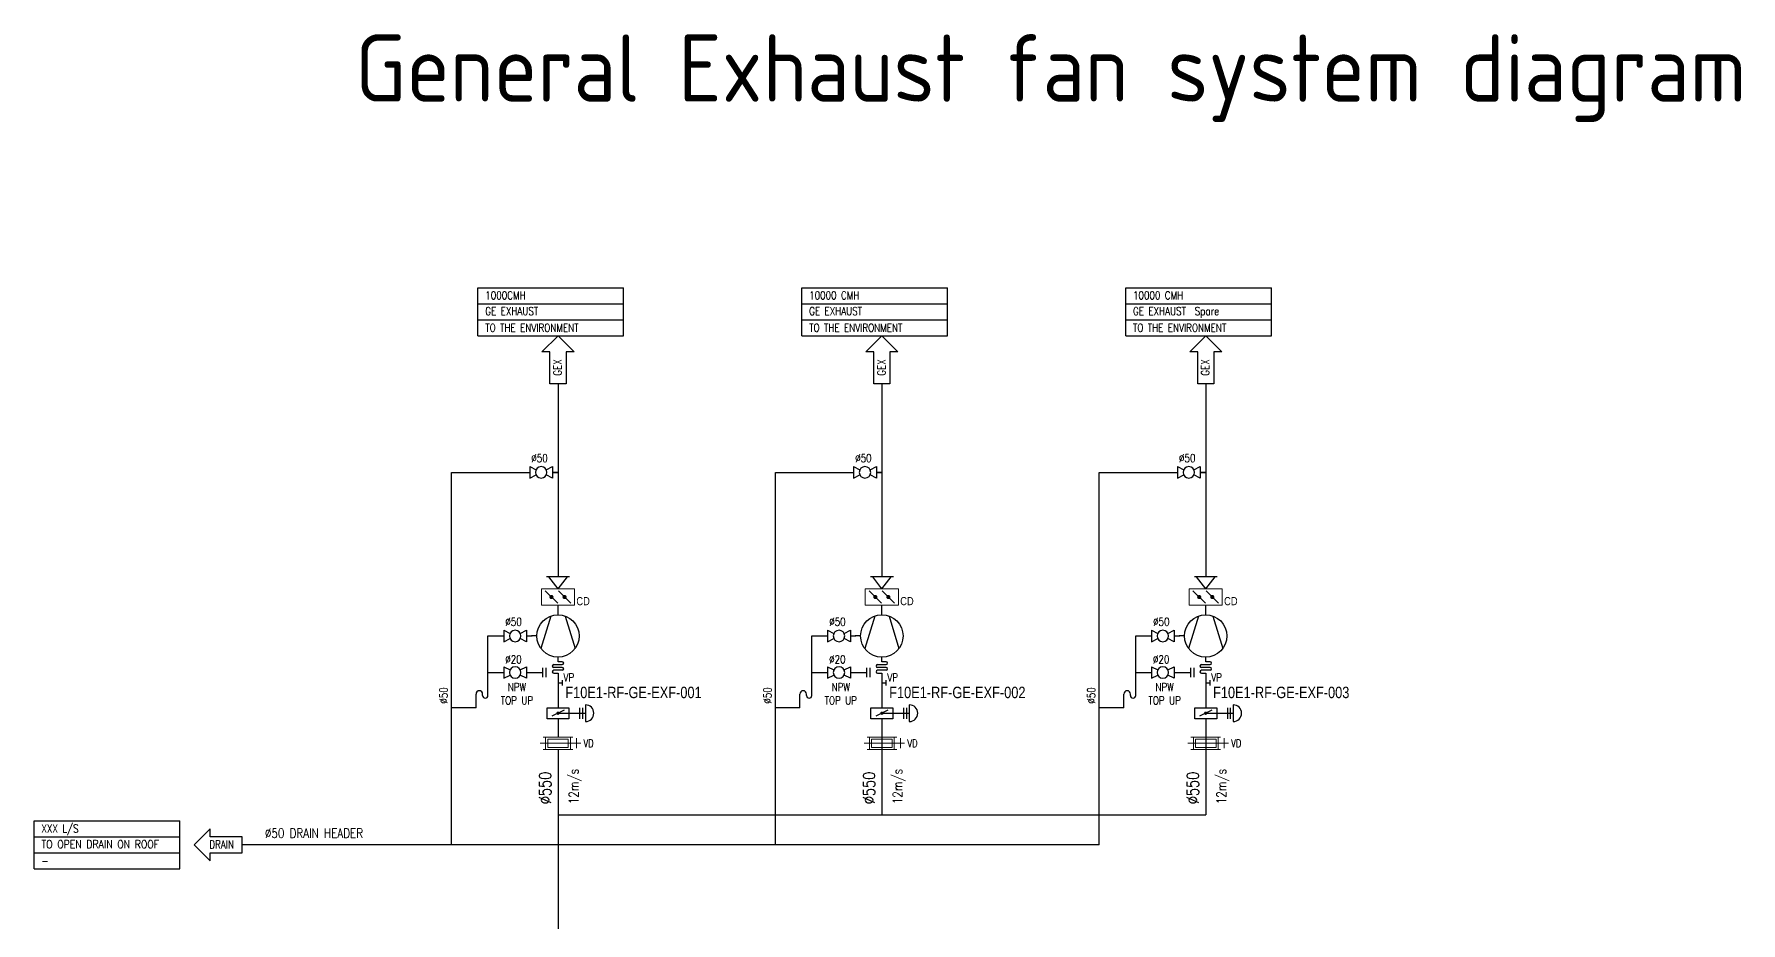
# Model space of a CAD drawing. Header units: millimetres. Extents: x 982 to 6910, y 152 to 8887.
# Drawn here: x 982 to 6910, y 5801 to 8887 of the extents above; entities that cross this region are included whole.
import ezdxf
from ezdxf.enums import TextEntityAlignment as Align

# ---------------------------------------------------------------- set-up
doc = ezdxf.new("R2010")
doc.units = ezdxf.units.MM
doc.layers.add('A-DETL', color=90, linetype='Continuous', lineweight=5)
for name, color, linetype in [('M-EQPM-TXT', 4, 'Continuous'), ('X-F10A-PID-F0-00-MAMEX-001$0$DRAWING CONNECTOR', 3, 'Continuous'), ('X-F10A-PID-F0-00-MAMEX-001$0$M-_DUCTAME-_E-', 40, 'Continuous'), ('X-F10A-PID-F0-00-MAMEX-001$0$M-_DUCTAME-_T-', 7, 'Continuous'), ('X-F10A-PID-F0-00-MAMEX-001$0$M-_DuctEquip-_E-', 34, 'Continuous'), ('X-F10A-PID-F0-00-MAMEX-001$0$M-_DUCTTP--_E-', 10, 'Continuous'), ('X-F10A-PID-F0-00-MAMEX-001$0$X-F10X-PID-F0-00-MAMEX-001$0$M-_DUCTAME-_E-', 40, 'Continuous'), ('X-F10A-PID-F0-00-MAMEX-001$0$X-F10X-PID-F0-04-MEXHA-001$0$M-_DuctEquip-_E-', 34, 'Continuous'), ('X-F10A-PID-F0-00-MEXHA-001$0$M-_DUCTACE-_T-', 3, 'Continuous')]:
    doc.layers.add(name, color=color, linetype=linetype)
doc.layers.add('X-F10A-PID-F0-00-MAMEX-001$0$X-F10X-PID-F0-00-MEXHA-001$0$M-_PIPEDRAIN_E-', color=7, linetype='Continuous', true_color=0x0000db)
doc.styles.add('AA-TXT', font='isocp.shx', dxfattribs={"bigfont": 'chineset.shx'})
doc.styles.add('Arial Narrow', font='ARIALN.TTF', dxfattribs={"height": 2})
doc.styles.add('X-F10A-PID-F0-00-MAMEX-001$0$Arial', font='arial.ttf', dxfattribs={"width": 0.8})
doc.styles.add('X-F10A-PID-F0-00-MAMEX-001$0$ROMANS', font='romans.shx', dxfattribs={"width": 0.8})
doc.styles.add('X-F10A-PID-F0-00-MAMEX-001$0$STANDARD', font='romans.shx', dxfattribs={"width": 0.8})
doc.styles.add('X-F10A-PID-F0-00-MEXHA-001$0$ROMANS', font='romans.shx', dxfattribs={"width": 0.8})
doc.styles.add('X-F10A-PID-F0-00-MEXHA-001$0$STANDARD', font='romans.shx', dxfattribs={"width": 0.8})

# ---------------------------------------------------------------- blocks, each defined once
blk = doc.blocks.new('X-F10A-PID-F0-00-MAMEX-001$0$Flexible-01')
for p, q in [((-2.5, 0.625), (-2.5, 0.625)), ((-1.875, 1.25), (1.875, 1.25)), ((1.875, 0), (-1.875, 0)), ((0, 2.5), (0, 4.5)), ((0, 2.5), (0, 4.5)), ((1.875, 2.5), (0, 2.5)), ((2.5, 1.875), (2.5, 1.875)), ((-2.5, -1.875), (-2.5, -1.875)), ((1.875, -1.25), (-1.875, -1.25)), ((-1.875, -2.5), (0, -2.5)), ((0, -2.5), (0, -4.5)), ((0, -2.5), (0, -4.5)), ((2.5, -0.625), (2.5, -0.625))]:
    blk.add_line(p, q)
for centre, start, end in [((-1.875, 0.625), 90, 180), ((-1.875, 0.625), 180, 270), ((1.875, 1.875), 0, 90), ((1.875, 1.875), 270, 0), ((-1.875, -1.875), 90, 180), ((-1.875, -1.875), 180, 270), ((1.875, -0.625), 0, 90), ((1.875, -0.625), 270, 0)]:
    blk.add_arc(centre, 0.625, start, end)
blk = doc.blocks.new('X-F10A-PID-F0-00-MAMEX-001$0$21-07-flat-7')
for p, q in [((-2.5, 5), (-1.12, 2.24)), ((2.5, 5), (-2.5, 5)), ((1.12, 2.24), (2.5, 5)), ((-2.5, -5), (-1.12, -2.24)), ((2.5, -5), (-2.5, -5)), ((2.5, -5), (1.12, -2.24))]:
    blk.add_line(p, q)
blk.add_circle((0, 0), 2.5)
at = {"style": 'X-F10A-PID-F0-00-MAMEX-001$0$STANDARD', "text_generation_flag": 4, "width": 0.8}
for tag, p in [('D_I_N_PART3', (1.25, 6.25)), ('QUANTITY', (-3.75, 6.25))]:
    blk.add_attdef(tag, p, '', height=2.5, rotation=90, dxfattribs=at)
for tag, p, flags in [('JOINT_TYPE', (-9.7, -5.89), 1), ('FAILURE_FUNCTION', (-8.7, -5.89), 1), ('ACTUATOR', (-7.7, -5.89), 1), ('D_I_N_PART2', (-6.7, -5.89), 1), ('D_I_N_PART1', (-5.7, -5.89), 1), ('DESC', (-4.7, -5.89), 15), ('NUMBER', (-3.7, -5.89), 11)]:
    blk.add_attdef(tag, p, '', height=0.5, rotation=90, dxfattribs=dict(at, flags=flags))
blk.add_attdef('SIZE', text='', height=2.5, rotation=90, dxfattribs=at).set_placement((1.25, -6.25), align=Align.RIGHT)
blk = doc.blocks.new('X-F10A-PID-F0-00-MAMEX-001$0$Textblock')
for p, q in [((0, 15), (45.5, 15)), ((0, 15), (0, 0)), ((45.5, 15), (45.5, 0)), ((0, 10), (45.5, 10)), ((0, 5), (45.5, 5)), ((0, 0), (45.5, 0))]:
    blk.add_line(p, q)
at = {"style": 'X-F10A-PID-F0-00-MAMEX-001$0$ROMANS', "width": 0.8}
for tag, p in [('X', (2.29, 11.06)), ('LINE2', (2.29, 6.06)), ('LINE3', (2.29, 1.06))]:
    blk.add_attdef(tag, p, '', height=2.5, dxfattribs=at)
blk = doc.blocks.new('X-F10A-PID-F0-00-MEXHA-001$0$21-07-flat-7')
for p, q in [((-2.5, 5), (-1.12, 2.24)), ((2.5, 5), (-2.5, 5)), ((1.12, 2.24), (2.5, 5)), ((-2.5, -5), (-1.12, -2.24)), ((2.5, -5), (-2.5, -5)), ((2.5, -5), (1.12, -2.24))]:
    blk.add_line(p, q)
blk.add_circle((0, 0), 2.5)
at = {"style": 'X-F10A-PID-F0-00-MEXHA-001$0$STANDARD', "text_generation_flag": 4, "width": 0.8}
for tag, p in [('D_I_N_PART3', (1.25, 6.25)), ('QUANTITY', (-3.75, 6.25))]:
    blk.add_attdef(tag, p, '', height=2.5, rotation=90, dxfattribs=at)
for tag, p, flags in [('JOINT_TYPE', (-9.7, -5.89), 1), ('FAILURE_FUNCTION', (-8.7, -5.89), 1), ('ACTUATOR', (-7.7, -5.89), 1), ('D_I_N_PART2', (-6.7, -5.89), 1), ('D_I_N_PART1', (-5.7, -5.89), 1), ('DESC', (-4.7, -5.89), 15), ('NUMBER', (-3.7, -5.89), 11)]:
    blk.add_attdef(tag, p, '', height=0.5, rotation=90, dxfattribs=dict(at, flags=flags))
blk.add_attdef('SIZE', text='', height=2.5, rotation=90, dxfattribs=at).set_placement((1.25, -6.25), align=Align.RIGHT)
blk = doc.blocks.new('A$C0E0E0D1D')
for p, q in [((0, 2.05), (0, -2.05)), ((1.47, 2.05), (1.47, -2.05))]:
    blk.add_line(p, q)
blk = doc.blocks.new('A$C198C2ABD')
blk.add_line((2.9, -0.64), (2.9, 0))
for centre, radius, start, end in [((1.45, 0), 1.45, 0, 180), ((4.06, -0.64), 1.16, 180, 0)]:
    blk.add_arc(centre, radius, start, end)
blk = doc.blocks.new('X-F10A-PID-F0-00-MAMEX-001$0$PFEILEIN')
at = {"flags": 128}
blk.add_lwpolyline([(15, -2.5), (25, -2.5), (25, -5), (30, 0), (25, 5), (25, 2.5), (15, 2.5)], close=True, dxfattribs=at)
at = {"style": 'X-F10A-PID-F0-00-MAMEX-001$0$ROMANS', "width": 0.8}
blk.add_attdef('MEDIUM', text='', height=2.5, dxfattribs=at).set_placement((15.5, 0), align=Align.MIDDLE_LEFT)
blk = doc.blocks.new('A$C61215fa4')
at = {"layer": 'A-DETL'}
for p, q in [((97597, 12451), (22894, 87154)), ((176314, 12451), (101611, 87154))]:
    blk.add_line(p, q, dxfattribs=at)
blk.add_lwpolyline([(199208, 0), (199208, 99604), (0, 99604), (0, 0)], close=True, dxfattribs=at)
at = {"layer": 'A-DETL', "const_width": 14941}
for points in [[(60245, 44822, 1), (60245, 54782, 1)], [(138963, 44822, 1), (138963, 54782, 1)]]:
    blk.add_lwpolyline(points, format="xyb", close=True, dxfattribs=at)
at = {"layer": 'X-F10A-PID-F0-00-MEXHA-001$0$M-_DUCTACE-_T-', "style": 'Arial Narrow'}
blk.add_text('CD', height=49051.7, dxfattribs=at).set_placement((209973, 628))
blk = doc.blocks.new('A$C7E3C7027')
for p, q in [((-5, 0), (5, 0)), ((0, -5.24), (-4.06, 0)), ((0, -5.24), (4.06, 0))]:
    blk.add_line(p, q)
blk = doc.blocks.new('VD')
at = {"layer": 'A-DETL'}
for p, q in [((-75, 426), (-75, -66)), ((-150, 330), (-150, -30)), ((-150, 300), (0, 300)), ((-15, 375), (-135, 375)), ((0, 330), (0, -30)), ((0, 0), (-150, 0))]:
    blk.add_line(p, q, dxfattribs=at)
blk.add_lwpolyline([(-125, 275), (-125, 25), (-25, 25), (-25, 275)], close=True, dxfattribs=at)

msp = doc.modelspace()

# ---------------------------------------------------------------- linework, layer by layer
at = {"layer": 'X-F10A-PID-F0-00-MAMEX-001$0$M-_DUCTAME-_E-'}
for p, q in [((2801.5, 7673), (2801.5, 7002.8)), ((3926.2, 7673), (3926.2, 7002.8)), ((5051, 7673), (5051, 7002.8)), ((2801.5, 6870.6), (2801.5, 6903.5)), ((3926.2, 6870.6), (3926.2, 6903.5)), ((5051, 6870.6), (5051, 6903.5)), ((2786.6, 6697.6), (2816.4, 6697.6)), ((2816.4, 6687.6), (2786.6, 6687.6)), ((2816.4, 6677.7), (2786.6, 6677.7)), ((2786.6, 6667.8), (2801.5, 6667.8)), ((2801.5, 6667.8), (2801.5, 6651.9)), ((2801.5, 6667.8), (2801.5, 6651.9)), ((2801.5, 6651.9), (2801.5, 6547.7)), ((3911.3, 6697.6), (3941.1, 6697.6)), ((3941.1, 6687.6), (3911.3, 6687.6)), ((3941.1, 6677.7), (3911.3, 6677.7)), ((3911.3, 6667.8), (3926.2, 6667.8)), ((3926.2, 6667.8), (3926.2, 6651.9)), ((3926.2, 6667.8), (3926.2, 6651.9)), ((3926.2, 6651.9), (3926.2, 6547.7)), ((5036.1, 6697.6), (5065.9, 6697.6)), ((5065.9, 6687.6), (5036.1, 6687.6)), ((5065.9, 6677.7), (5036.1, 6677.7)), ((5036.1, 6667.8), (5051, 6667.8)), ((5051, 6667.8), (5051, 6651.9)), ((5051, 6667.8), (5051, 6651.9)), ((5051, 6651.9), (5051, 6547.7))]:
    msp.add_line(p, q, dxfattribs=at)
for points in [[(2801.5, 6509.6), (2801.5, 6445.8)], [(3926.2, 6509.6), (3926.2, 6176.3)], [(5051, 6509.6), (5051, 6176.3)], [(2801.5, 6402.9), (2801.5, 3561.8)], [(2801.5, 6176.3), (5051, 6176.3), (5051, 6176.3)]]:
    msp.add_lwpolyline(points, dxfattribs=at)
for centre, start, end in [((2786.6, 6692.6), 90, 180), ((2786.6, 6692.6), 180, 270), ((2786.6, 6672.7), 90, 180), ((2786.6, 6672.7), 180, 270), ((2816.4, 6682.7), 0, 90), ((2816.4, 6682.7), 270, 0), ((3911.3, 6692.6), 90, 180), ((3911.3, 6692.6), 180, 270), ((3911.3, 6672.7), 90, 180), ((3911.3, 6672.7), 180, 270), ((3941.1, 6682.7), 0, 90), ((3941.1, 6682.7), 270, 0), ((5036.1, 6692.6), 90, 180), ((5036.1, 6692.6), 180, 270), ((5036.1, 6672.7), 90, 180), ((5036.1, 6672.7), 180, 270), ((5065.9, 6682.7), 0, 90), ((5065.9, 6682.7), 270, 0)]:
    msp.add_arc(centre, 4.96, start, end, dxfattribs=at)
at = {"layer": 'X-F10A-PID-F0-00-MAMEX-001$0$M-_DuctEquip-_E-'}
for p, q in [((2776.6, 6866.3), (2742, 6753.6)), ((2826.4, 6866.3), (2860.9, 6753.6)), ((3901.3, 6866.3), (3866.8, 6753.6)), ((3951.2, 6866.3), (3985.7, 6753.6)), ((5026.1, 6866.3), (4991.5, 6753.6)), ((5075.9, 6866.3), (5110.4, 6753.6)), ((2727.9, 6797), (2709, 6797)), ((3852.6, 6797), (3833.8, 6797)), ((4977.4, 6797), (4958.5, 6797)), ((2801.5, 6531.5), (2801.5, 6525.8)), ((2801.5, 6528.7), (2896.8, 6528.7)), ((3926.2, 6531.5), (3926.2, 6525.8)), ((3926.2, 6528.7), (4021.6, 6528.7)), ((5051, 6531.5), (5051, 6525.8)), ((5051, 6528.7), (5146.3, 6528.7))]:
    msp.add_line(p, q, dxfattribs=at)
for centre in [(2801.5, 6797), (3926.2, 6797), (5051, 6797)]:
    msp.add_circle(centre, 73.6, dxfattribs=at)
at = {"layer": 'X-F10A-PID-F0-00-MAMEX-001$0$X-F10X-PID-F0-00-MEXHA-001$0$M-_PIPEDRAIN_E-'}
for p, q in [((2431.7, 7365.3), (2703.2, 7365.3)), ((2431.7, 6071.6), (2431.7, 7365.3)), ((2801.5, 7365.3), (2782.6, 7365.3)), ((2782.6, 7365.3), (2801.5, 7365.3)), ((3556.5, 7365.3), (3828, 7365.3)), ((3926.2, 7365.3), (3907.4, 7365.3)), ((3907.4, 7365.3), (3926.2, 7365.3)), ((4681.2, 7365.3), (4952.7, 7365.3)), ((5051, 7365.3), (5032.1, 7365.3)), ((5032.1, 7365.3), (5051, 7365.3)), ((2558.3, 6797), (2613, 6797)), ((2558.3, 6590.2), (2558.3, 6797)), ((2692.4, 6797), (2711.3, 6797)), ((3683, 6797), (3737.8, 6797)), ((3683, 6590.2), (3683, 6797)), ((3817.2, 6797), (3836, 6797)), ((4807.8, 6797), (4862.5, 6797)), ((4807.8, 6590.2), (4807.8, 6797)), ((4941.9, 6797), (4960.8, 6797)), ((2558.3, 6670), (2613, 6670)), ((2692.4, 6670), (2748.1, 6670)), ((3683, 6670), (3737.8, 6670)), ((3817.2, 6670), (3872.9, 6670)), ((4807.8, 6670), (4862.5, 6670)), ((4941.9, 6670), (4997.6, 6670)), ((2516.8, 6547.8), (2516.8, 6595.3)), ((3641.6, 6547.8), (3641.6, 6595.3)), ((4766.3, 6547.8), (4766.3, 6595.3)), ((2516.8, 6547.8), (2431.7, 6547.8))]:
    msp.add_line(p, q, dxfattribs=at)
msp.add_lwpolyline([(4681.2, 6071.6), (1704.9, 6071.6)], dxfattribs=at)

# ---------------------------------------------------------------- block references
at = {"layer": 'A-DETL', "xscale": 0.0005775733898775935, "yscale": 0.0005775733898775935, "zscale": 0.0005775733898775935}
for p in [(2744, 6903.5), (3868.7, 6903.5), (4993.5, 6903.5)]:
    msp.add_blockref('A$C61215fa4', p, dxfattribs=at)
at = {"layer": 'A-DETL', "xscale": 0.2860785130040504, "yscale": 0.2860785130040504, "zscale": 0.2860785130040504, "rotation": 270}
for p in [(2758.6, 6402.9), (3883.3, 6402.9), (5008.1, 6402.9)]:
    msp.add_blockref('VD', p, dxfattribs=at)
at = {"layer": 'X-F10A-PID-F0-00-MAMEX-001$0$DRAWING CONNECTOR', "color": 3}
ref = msp.add_blockref('X-F10A-PID-F0-00-MAMEX-001$0$Textblock', (2523.5, 8006.6), dxfattribs=dict(at, xscale=-11.11961880493092, yscale=11.11961880493092, zscale=11.11961880493092, rotation=180))
ref.add_attrib('LINE3', '1000CMH', (2548.9, 7966.1), dxfattribs={"layer": '0', "color": 0, "height": 27.8, "style": 'X-F10A-PID-F0-00-MAMEX-001$0$ROMANS', "width": 0.8})
ref.add_attrib('LINE2', 'GE EXHAUST', (2548.9, 7911.4), dxfattribs={"layer": '0', "color": 0, "height": 27.8, "style": 'X-F10A-PID-F0-00-MAMEX-001$0$ROMANS', "width": 0.8})
ref.add_attrib('X', 'TO THE ENVIRONMENT', (2548.9, 7853.6), dxfattribs={"layer": '0', "color": 0, "height": 27.799, "style": 'X-F10A-PID-F0-00-MAMEX-001$0$ROMANS', "width": 0.8})
ref = msp.add_blockref('X-F10A-PID-F0-00-MAMEX-001$0$Textblock', (3648.3, 8006.6), dxfattribs=dict(at, xscale=-11.11961880493092, yscale=11.11961880493092, zscale=11.11961880493092, rotation=180))
ref.add_attrib('LINE3', '10000 CMH', (3673.7, 7966.1), dxfattribs={"layer": '0', "color": 0, "height": 27.8, "style": 'X-F10A-PID-F0-00-MAMEX-001$0$ROMANS', "width": 0.8})
ref.add_attrib('LINE2', 'GE EXHAUST  ', (3673.7, 7911.4), dxfattribs={"layer": '0', "color": 0, "height": 27.799, "style": 'X-F10A-PID-F0-00-MAMEX-001$0$ROMANS', "width": 0.8})
ref.add_attrib('X', 'TO THE ENVIRONMENT', (3673.7, 7853.6), dxfattribs={"layer": '0', "color": 0, "height": 27.799, "style": 'X-F10A-PID-F0-00-MAMEX-001$0$ROMANS', "width": 0.8})
ref = msp.add_blockref('X-F10A-PID-F0-00-MAMEX-001$0$Textblock', (4773, 8006.6), dxfattribs=dict(at, xscale=-11.11961880493092, yscale=11.11961880493092, zscale=11.11961880493092, rotation=180))
ref.add_attrib('LINE3', '10000 CMH', (4798.4, 7966.1), dxfattribs={"layer": '0', "color": 0, "height": 27.8, "style": 'X-F10A-PID-F0-00-MAMEX-001$0$ROMANS', "width": 0.8})
ref.add_attrib('LINE2', 'GE EXHAUST  Spare', (4798.4, 7911.4), dxfattribs={"layer": '0', "color": 0, "height": 27.799, "style": 'X-F10A-PID-F0-00-MAMEX-001$0$ROMANS', "width": 0.8})
ref.add_attrib('X', 'TO THE ENVIRONMENT', (4798.4, 7853.6), dxfattribs={"layer": '0', "color": 0, "height": 27.799, "style": 'X-F10A-PID-F0-00-MAMEX-001$0$ROMANS', "width": 0.8})
ref = msp.add_blockref('X-F10A-PID-F0-00-MAMEX-001$0$PFEILEIN', (2801.5, 7506.2), dxfattribs=dict(at, xscale=-11.11961880493092, yscale=11.11961880493092, zscale=11.11961880493092, rotation=270))
ref.add_attrib('MEDIUM', 'GEX', dxfattribs={"layer": '0', "color": 0, "height": 27.8, "rotation": 90, "style": 'X-F10A-PID-F0-00-MAMEX-001$0$ROMANS', "width": 0.8}).set_placement((2800.1, 7700.7), align=Align.MIDDLE_LEFT)
ref = msp.add_blockref('X-F10A-PID-F0-00-MAMEX-001$0$PFEILEIN', (3926.2, 7506.2), dxfattribs=dict(at, xscale=-11.11961880493092, yscale=11.11961880493092, zscale=11.11961880493092, rotation=270))
ref.add_attrib('MEDIUM', 'GEX', dxfattribs={"layer": '0', "color": 0, "height": 27.8, "rotation": 90, "style": 'X-F10A-PID-F0-00-MAMEX-001$0$ROMANS', "width": 0.8}).set_placement((3924.8, 7700.7), align=Align.MIDDLE_LEFT)
ref = msp.add_blockref('X-F10A-PID-F0-00-MAMEX-001$0$PFEILEIN', (5051, 7506.2), dxfattribs=dict(at, xscale=-11.11961880493092, yscale=11.11961880493092, zscale=11.11961880493092, rotation=270))
ref.add_attrib('MEDIUM', 'GEX', dxfattribs={"layer": '0', "color": 0, "height": 27.8, "rotation": 90, "style": 'X-F10A-PID-F0-00-MAMEX-001$0$ROMANS', "width": 0.8}).set_placement((5049.6, 7700.7), align=Align.MIDDLE_LEFT)
ref = msp.add_blockref('X-F10A-PID-F0-00-MAMEX-001$0$Textblock', (982.1, 6155), dxfattribs=dict(at, xscale=-11.11961880493092, yscale=11.11961880493092, zscale=11.11961880493092, rotation=180))
ref.add_attrib('LINE3', 'XXX L/S', (1007.6, 6114.4), dxfattribs={"layer": '0', "color": 0, "height": 27.8, "style": 'X-F10A-PID-F0-00-MAMEX-001$0$ROMANS', "width": 0.8})
ref.add_attrib('LINE2', 'TO OPEN DRAIN ON ROOF', (1007.6, 6059.8), dxfattribs={"layer": '0', "color": 0, "height": 27.799, "style": 'X-F10A-PID-F0-00-MAMEX-001$0$ROMANS', "width": 0.85})
ref.add_attrib('X', '-', (1007.6, 6002), dxfattribs={"layer": '0', "color": 0, "height": 27.8, "style": 'X-F10A-PID-F0-00-MAMEX-001$0$ROMANS', "width": 0.8})
ref = msp.add_blockref('X-F10A-PID-F0-00-MAMEX-001$0$PFEILEIN', (1871.7, 6071.6), dxfattribs=dict(at, xscale=11.11961880493092, yscale=11.11961880493092, zscale=11.11961880493092, rotation=179.9999999999999))
ref.add_attrib('MEDIUM', 'DRAIN', dxfattribs={"layer": '0', "color": 0, "height": 27.8, "style": 'X-F10A-PID-F0-00-MAMEX-001$0$ROMANS', "width": 0.8}).set_placement((1590.4, 6073), align=Align.MIDDLE_LEFT)
at = {"layer": 'X-F10A-PID-F0-00-MAMEX-001$0$M-_DUCTAME-_E-', "xscale": 7.942584860664938, "yscale": 7.942584860664938, "zscale": 7.942584860664938}
for p in [(2801.5, 6687.6), (3926.2, 6687.6), (5051, 6687.6)]:
    msp.add_blockref('X-F10A-PID-F0-00-MAMEX-001$0$Flexible-01', p, dxfattribs=at)
at = {"layer": 'X-F10A-PID-F0-00-MAMEX-001$0$X-F10X-PID-F0-00-MAMEX-001$0$M-_DUCTAME-_E-', "xscale": -7.971362978002793, "yscale": 7.971362978002793, "zscale": 7.971362978002793}
for p in [(2801.9, 7002.8), (3926.7, 7002.8), (5051.4, 7002.8)]:
    msp.add_blockref('A$C7E3C7027', p, dxfattribs=at)
at = {"layer": 'X-F10A-PID-F0-00-MAMEX-001$0$X-F10X-PID-F0-00-MEXHA-001$0$M-_PIPEDRAIN_E-', "xscale": -7.942584860664938, "yscale": 7.942584860664938, "zscale": 7.942584860664938, "rotation": 270}
for name, p in [('X-F10A-PID-F0-00-MAMEX-001$0$21-07-flat-7', (2742.9, 7365.3)), ('X-F10A-PID-F0-00-MAMEX-001$0$21-07-flat-7', (3867.7, 7365.3)), ('X-F10A-PID-F0-00-MAMEX-001$0$21-07-flat-7', (4992.4, 7365.3)), ('X-F10A-PID-F0-00-MAMEX-001$0$21-07-flat-7', (2652.7, 6797)), ('X-F10A-PID-F0-00-MAMEX-001$0$21-07-flat-7', (3777.5, 6797)), ('X-F10A-PID-F0-00-MAMEX-001$0$21-07-flat-7', (4902.2, 6797)), ('X-F10A-PID-F0-00-MEXHA-001$0$21-07-flat-7', (2652.7, 6670)), ('X-F10A-PID-F0-00-MEXHA-001$0$21-07-flat-7', (3777.5, 6670)), ('X-F10A-PID-F0-00-MEXHA-001$0$21-07-flat-7', (4902.2, 6670))]:
    msp.add_blockref(name, p, dxfattribs=at)
at = {"layer": 'X-F10A-PID-F0-00-MAMEX-001$0$X-F10X-PID-F0-00-MEXHA-001$0$M-_PIPEDRAIN_E-', "xscale": 7.942584860664938, "yscale": 7.942584860664938, "zscale": 7.942584860664938}
for name, p in [('A$C0E0E0D1D', (2748.1, 6670)), ('A$C0E0E0D1D', (3872.9, 6670)), ('A$C0E0E0D1D', (4997.6, 6670)), ('A$C198C2ABD', (2516.8, 6595.3)), ('A$C198C2ABD', (3641.6, 6595.3)), ('A$C198C2ABD', (4766.3, 6595.3))]:
    msp.add_blockref(name, p, dxfattribs=at)

# ---------------------------------------------------------------- texts
at = {"layer": 'M-EQPM-TXT', "color": 3, "style": 'AA-TXT'}
msp.add_text('General Exhaust fan system diagram', height=233.416, dxfattribs=at).set_placement((2096.7, 8769.3), align=Align.MIDDLE_LEFT)
at = {"layer": 'X-F10A-PID-F0-00-MAMEX-001$0$X-F10X-PID-F0-00-MAMEX-001$0$M-_DUCTAME-_E-', "style": 'X-F10A-PID-F0-00-MAMEX-001$0$ROMANS', "width": 0.8}
for s, height, p in [('%%C550', 41.13, (2777.6, 6212.7)), ('12m/s', 32.9, (2872.3, 6212.7)), ('%%C550', 41.13, (3902.4, 6212.7)), ('12m/s', 32.9, (3997.1, 6212.7)), ('%%C550', 41.13, (5027.1, 6212.7)), ('12m/s', 32.9, (5121.8, 6212.7))]:
    msp.add_text(s, height=height, rotation=90, dxfattribs=at).set_placement(p)
at = {"layer": 'X-F10A-PID-F0-00-MEXHA-001$0$M-_DUCTACE-_T-', "style": 'X-F10A-PID-F0-00-MEXHA-001$0$ROMANS', "width": 0.8}
for s, height, p in [('%%C50', 27.8, (2708.7, 7400.7)), ('%%C50', 27.8, (3833.5, 7400.7)), ('%%C50', 27.8, (4958.2, 7400.7)), ('%%C50', 27.8, (2618.6, 6832.4)), ('%%C50', 27.8, (3743.3, 6832.4)), ('%%C50', 27.8, (4868.1, 6832.4)), ('%%C20', 27.8, (2618.2, 6701.8)), ('%%C20', 27.8, (3743, 6701.8)), ('%%C20', 27.8, (4867.7, 6701.8)), ('VD', 26.69, (2889.8, 6411.2)), ('VD', 26.69, (4014.6, 6411.2)), ('VD', 26.69, (5139.3, 6411.2)), ('%%C50 DRAIN HEADER', 32.903, (1783.6, 6095.5))]:
    msp.add_text(s, height=height, dxfattribs=at).set_placement(p)
msp.add_text('%%C50', height=27.8, rotation=90, dxfattribs=at).set_placement((2418.1, 6561.7))
at = {"layer": 'X-F10A-PID-F0-00-MEXHA-001$0$M-_DUCTACE-_T-', "char_height": 27.799, "attachment_point": 1, "style": 'X-F10A-PID-F0-00-MEXHA-001$0$ROMANS'}
for insert in [(2586.2, 6633.5), (3710.9, 6633.5), (4835.7, 6633.5)]:
    msp.add_mtext_dynamic_manual_height_columns('\\pxqc;NPW TOP UP', width=145.349, gutter_width=99.3, heights=[0], dxfattribs=dict(at, insert=insert))

# ---------------------------------------------------------------- next in the draw order: texts
at = {"layer": 'X-F10A-PID-F0-00-MAMEX-001$0$M-_DUCTAME-_T-', "linetype": 'Continuous', "char_height": 39.713, "width": 711.717, "attachment_point": 4, "style": 'X-F10A-PID-F0-00-MAMEX-001$0$Arial', "bg_fill": 2}
for s, insert in [('F10E1-RF-GE-EXF-001', (2826.9, 6600.6)), ('F10E1-RF-GE-EXF-002', (3951.6, 6600.6)), ('F10E1-RF-GE-EXF-003', (5076.4, 6600.6))]:
    msp.add_mtext(s, dxfattribs=dict(at, insert=insert))

# ---------------------------------------------------------------- next in the draw order: linework, layer by layer
at = {"layer": 'X-F10A-PID-F0-00-MAMEX-001$0$M-_DuctEquip-_E-'}
for p, q in [((2822.5, 6539.2), (2780.4, 6518.1)), ((3947.3, 6539.2), (3905.1, 6518.1)), ((5072, 6539.2), (5029.9, 6518.1))]:
    msp.add_line(p, q, dxfattribs=at)
for points in [[(2763.3, 6509.6), (2763.3, 6547.7), (2839.6, 6547.7), (2839.6, 6509.6)], [(3888.1, 6509.6), (3888.1, 6547.7), (3964.4, 6547.7), (3964.4, 6509.6)], [(5012.8, 6509.6), (5012.8, 6547.7), (5089.1, 6547.7), (5089.1, 6509.6)]]:
    msp.add_lwpolyline(points, close=True, dxfattribs=at)
at = {"layer": 'X-F10A-PID-F0-00-MAMEX-001$0$M-_DuctEquip-_E-', "const_width": 5.72}
for points in [[(2804.3, 6528.7, 1), (2798.6, 6528.7, 1)], [(3929.1, 6528.7, 1), (3923.4, 6528.7, 1)], [(5053.8, 6528.7, 1), (5048.1, 6528.7, 1)]]:
    msp.add_lwpolyline(points, format="xyb", close=True, dxfattribs=at)
at = {"layer": 'X-F10A-PID-F0-00-MAMEX-001$0$M-_DuctEquip-_E-'}
for points in [[(2896.8, 6499.5, 1), (2896.8, 6557.8)], [(4021.6, 6499.5, 1), (4021.6, 6557.8)], [(5146.3, 6499.5, 1), (5146.3, 6557.8)]]:
    msp.add_lwpolyline(points, format="xyb", close=True, dxfattribs=at)
at = {"layer": 'X-F10A-PID-F0-00-MAMEX-001$0$M-_DUCTTP--_E-'}
for points in [[(2816.9, 6625.4), (2816.9, 6643.6)], [(3941.7, 6625.4), (3941.7, 6643.6)], [(5066.4, 6625.4), (5066.4, 6643.6)], [(2801.1, 6634.5), (2816.9, 6634.5)], [(3925.9, 6634.5), (3941.7, 6634.5)], [(5050.6, 6634.5), (5066.4, 6634.5)]]:
    msp.add_lwpolyline(points, dxfattribs=at)
at = {"layer": 'X-F10A-PID-F0-00-MAMEX-001$0$X-F10X-PID-F0-00-MEXHA-001$0$M-_PIPEDRAIN_E-'}
for p, q in [((3556.5, 6071.6), (3556.5, 7365.3)), ((4681.2, 6071.6), (4681.2, 7365.3)), ((3641.6, 6547.8), (3556.5, 6547.8)), ((4766.3, 6547.8), (4681.2, 6547.8))]:
    msp.add_line(p, q, dxfattribs=at)
at = {"layer": 'X-F10A-PID-F0-00-MAMEX-001$0$X-F10X-PID-F0-04-MEXHA-001$0$M-_DuctEquip-_E-'}
for p, q in [((2876.6, 6547.6), (2876.6, 6509.7)), ((2886.6, 6547.6), (2886.6, 6509.7)), ((4001.3, 6547.6), (4001.3, 6509.7)), ((4011.4, 6547.6), (4011.4, 6509.7)), ((5126.1, 6547.6), (5126.1, 6509.7)), ((5136.1, 6547.6), (5136.1, 6509.7))]:
    msp.add_line(p, q, dxfattribs=at)

# ---------------------------------------------------------------- next in the draw order: texts
at = {"layer": 'X-F10A-PID-F0-00-MEXHA-001$0$M-_DUCTACE-_T-', "style": 'X-F10A-PID-F0-00-MEXHA-001$0$ROMANS', "width": 0.8}
for p in [(2820.7, 6639), (3945.4, 6639), (5070.2, 6639)]:
    msp.add_text('VP', height=27.8, dxfattribs=at).set_placement(p)
for p in [(3542.8, 6561.7), (4667.6, 6561.7)]:
    msp.add_text('%%C50', height=27.8, rotation=90, dxfattribs=at).set_placement(p)

doc.saveas('drawing.dxf')
